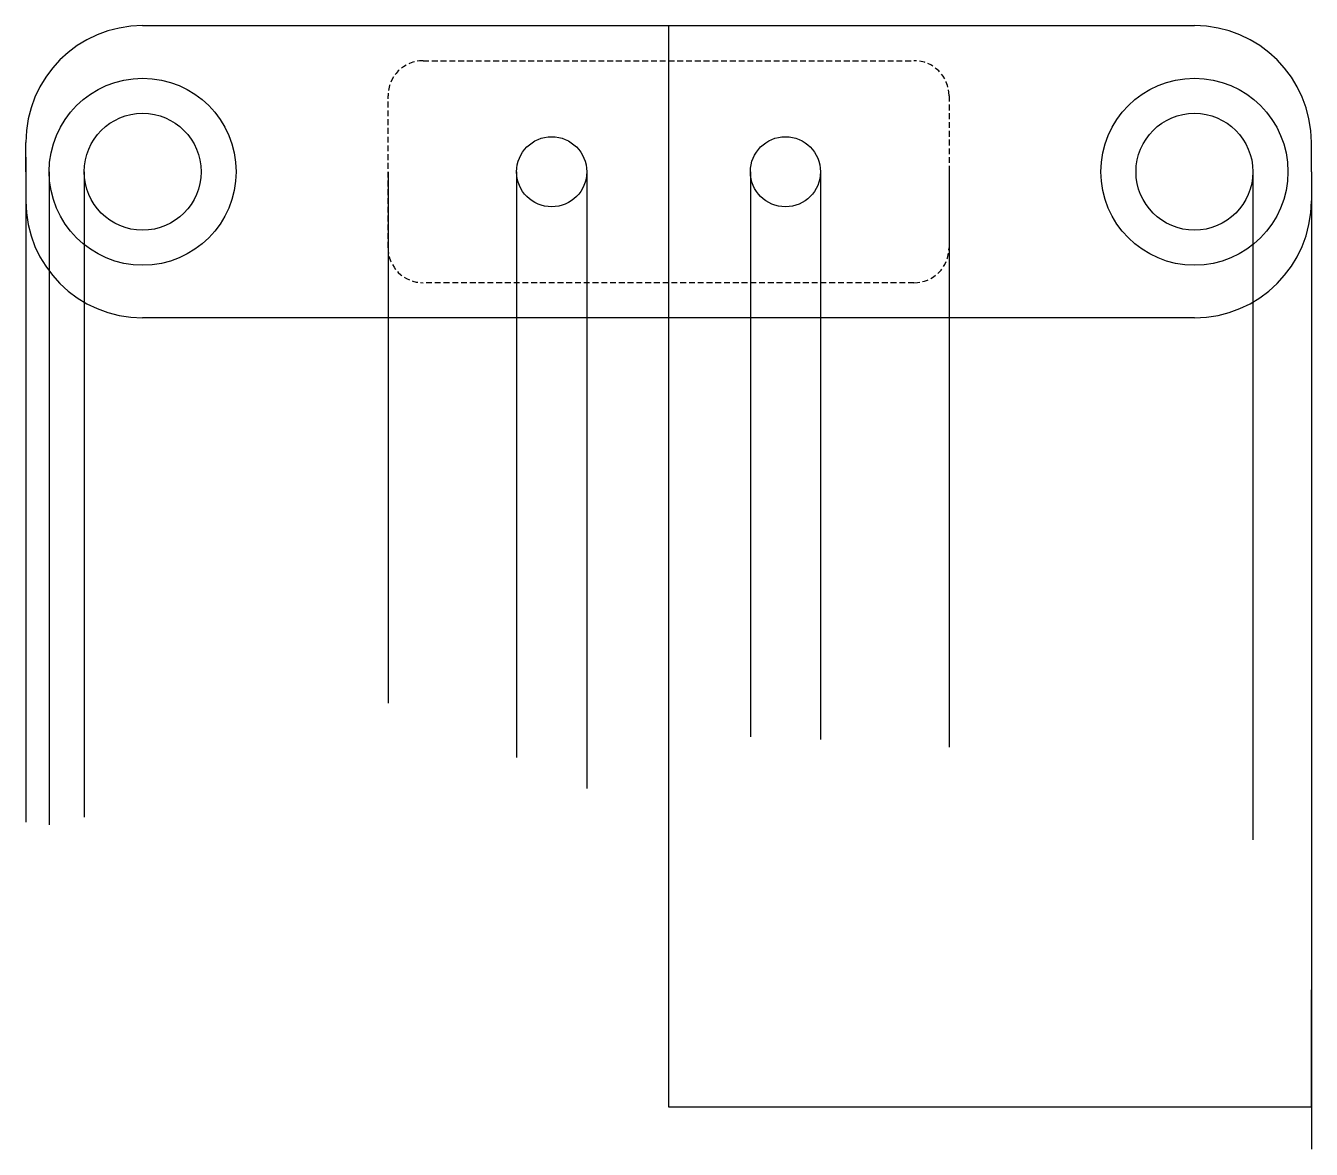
# Model space of a CAD drawing. Header units: inches. Extents: x 31 to 141, y -55 to 41.
import ezdxf

# ---------------------------------------------------------------- set-up
doc = ezdxf.new("R2010")
doc.units = ezdxf.units.IN
doc.header["$MEASUREMENT"] = 0
doc.linetypes.add('HIDDENX2', pattern=[0.75, 0.5, -0.25])

msp = doc.modelspace()

# ---------------------------------------------------------------- linework, layer by layer
for p, q in [((40.63, 41.19), (130.63, 41.19)), ((85.63, 41.19), (85.63, 16.19)), ((30.63, 28.69), (30.63, 31.19)), ((140.63, 28.69), (140.63, 31.19)), ((30.63, 28.69), (30.63, 26.19)), ((140.63, 28.69), (140.63, 26.19)), ((130.63, 16.19), (40.63, 16.19)), ((140.63, -28.47), (140.63, -54.95)), ((140.63, -51.32), (140.63, -41.32)), ((85.63, -51.32), (140.63, -51.32))]:
    msp.add_line(p, q)
at = {"linetype": 'HIDDENX2'}
for p, q in [((64.63, 38.19), (85.63, 38.19)), ((85.63, 38.19), (106.63, 38.19)), ((61.63, 22.19), (61.63, 35.19)), ((109.63, 35.19), (109.63, 22.19)), ((106.63, 19.19), (64.63, 19.19))]:
    msp.add_line(p, q, dxfattribs=at)
at = {"linetype": 'Continuous'}
for p, q in [((30.63, 29.94), (30.63, -26.97)), ((32.63, 28.69), (32.63, -27.19)), ((35.63, 28.69), (35.63, -26.53)), ((61.63, 28.69), (61.63, -16.79)), ((72.63, 28.69), (72.63, -21.44)), ((78.63, 28.69), (78.63, -24.09)), ((92.63, 28.69), (92.63, -19.66)), ((98.63, 28.69), (98.63, -19.89)), ((109.63, 28.69), (109.63, -20.55)), ((135.63, 28.69), (135.63, -28.47)), ((140.63, 28.69), (140.63, -28.47)), ((85.63, 16.19), (85.63, -51.32))]:
    msp.add_line(p, q, dxfattribs=at)
for centre, radius in [((40.63, 28.69), 8), ((130.63, 28.69), 8), ((40.63, 28.69), 5), ((130.63, 28.69), 5), ((75.63, 28.69), 3), ((95.63, 28.69), 3)]:
    msp.add_circle(centre, radius)
for centre, start, end in [((40.63, 31.19), 90, 180), ((130.63, 31.19), 0, 90), ((40.63, 26.19), 180, 270), ((130.63, 26.19), 270, 0)]:
    msp.add_arc(centre, 10, start, end)
at = {"linetype": 'HIDDENX2'}
for centre, start, end in [((64.63, 35.19), 90, 180), ((106.63, 35.19), 0, 90), ((64.63, 22.19), 180, 270), ((106.63, 22.19), 270, 0)]:
    msp.add_arc(centre, 3, start, end, dxfattribs=at)

doc.saveas('drawing.dxf')
